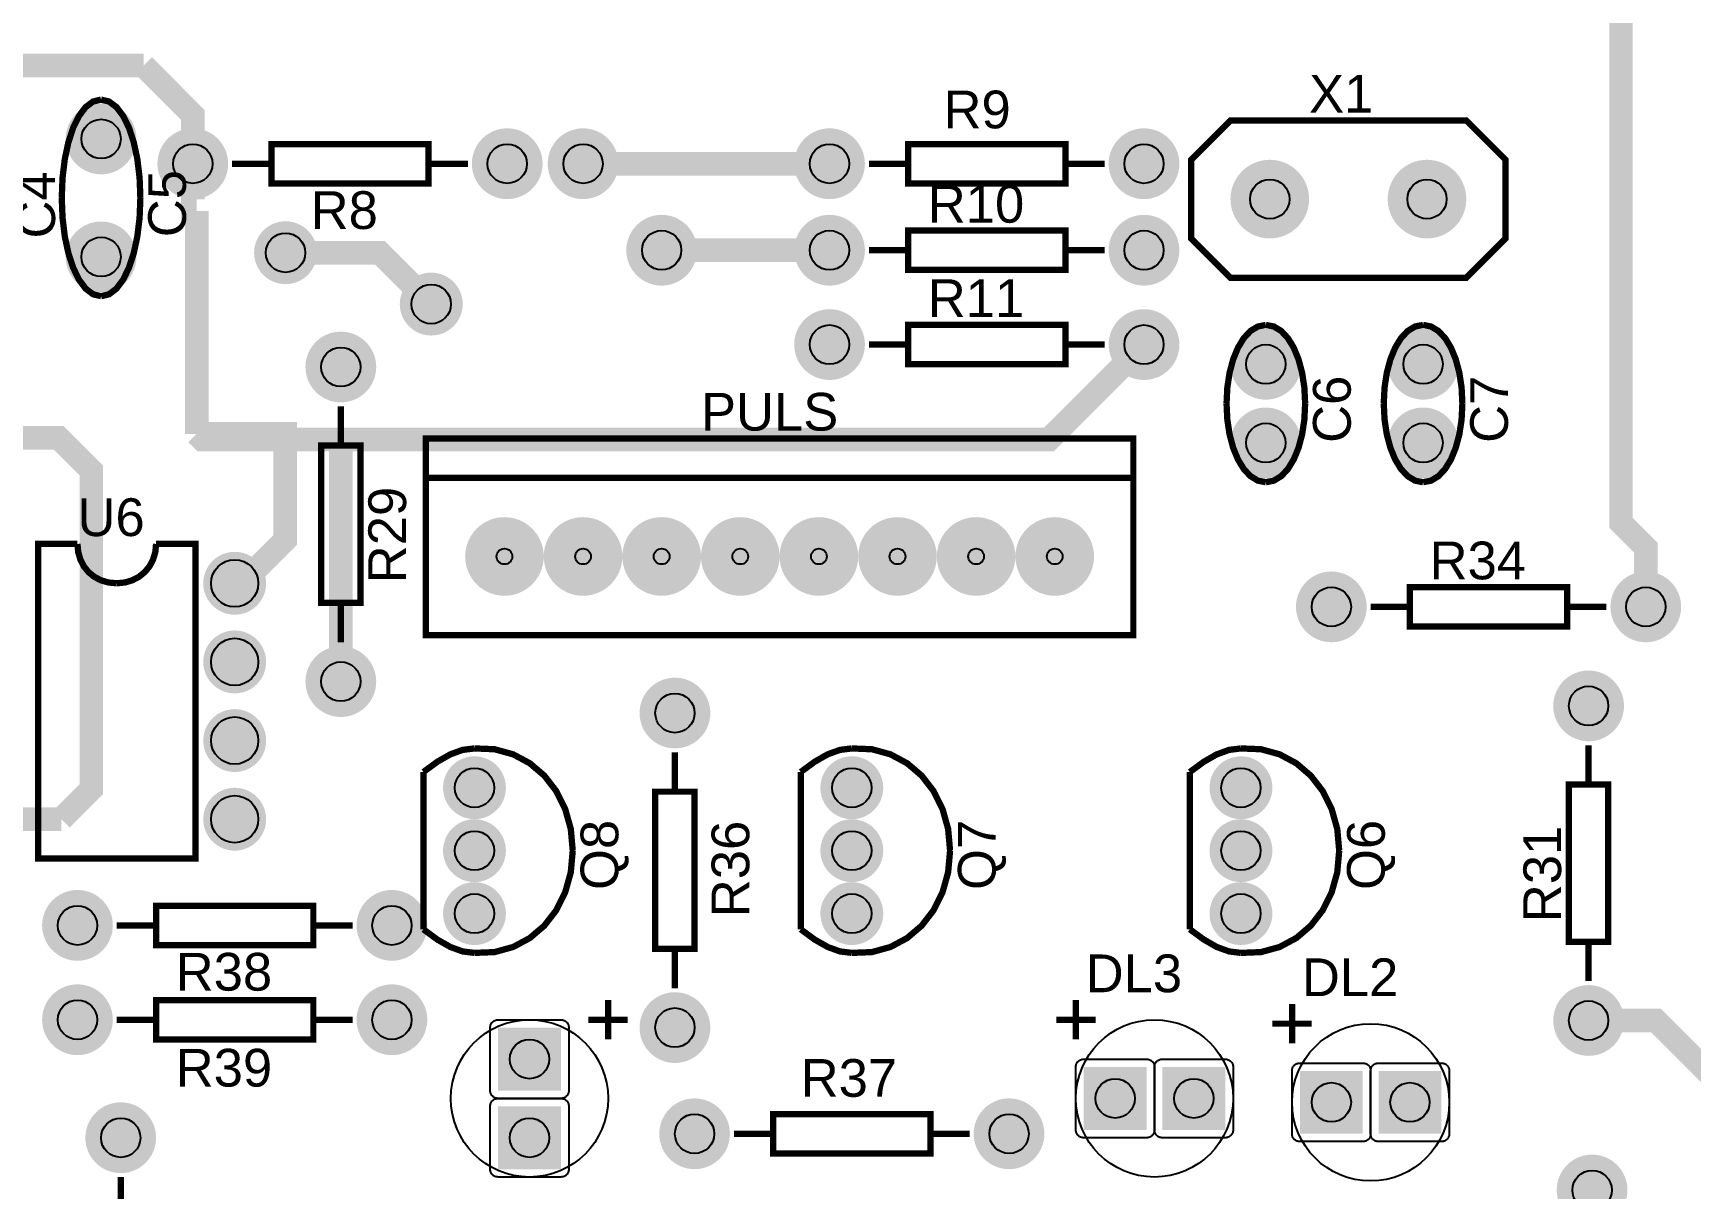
# Model space of a CAD drawing. Header units: inches. Extents: x -3.11 to 3.11, y -1.99 to 1.99.
# Drawn here: x -1.483 to 0.626, y -0.881 to 0.588 of the extents above; entities that cross this region are included whole.
import ezdxf

# ---------------------------------------------------------------- set-up
doc = ezdxf.new("R2010")
doc.units = ezdxf.units.IN
doc.layers.get('0').update_dxf_attribs({"linetype": 'CONTINUOUS'})

# ---------------------------------------------------------------- blocks, each defined once
blk = doc.blocks.new('EPAD')
at = {"const_width": 0.5}
blk.add_lwpolyline([(-0.25, 0, 1), (0.25, 0, 1)], format="xyb", close=True, dxfattribs=at)
blk = doc.blocks.new('RPAD')
blk.add_trace([(-0.5, -0.5), (-0.5, 0.5), (0.5, -0.5), (0.5, 0.5)])

msp = doc.modelspace()

# ---------------------------------------------------------------- linework, layer by layer
for points, const_width in [([(-0.916956, 0.936293), (0.434785, 0.936293), (0.536791, 0.834288), (0.536791, -0.034214), (0.568329, -0.065752), (0.568329, -0.140983)], 0.03), ([(-1.342597, 0.547288), (-1.938956, 0.547288)], 0.03), ([(-1.342597, 0.547288), (-1.28, 0.484691), (-1.28, 0.4225)], 0.03), ([(-1.396671, 0.504017), (-1.406859, 0.501557), (-1.416296, 0.49447), (-1.424796, 0.483187), (-1.432171, 0.468142), (-1.438234, 0.449769), (-1.442796, 0.428501), (-1.445671, 0.404772), (-1.446671, 0.379017)], 0.008), ([(-1.396671, 0.504017), (-1.406859, 0.501557), (-1.416296, 0.49447), (-1.424796, 0.483187), (-1.432171, 0.468142), (-1.438234, 0.449769), (-1.442796, 0.428501), (-1.445671, 0.404772), (-1.446671, 0.379017)], 0.008), ([(-1.396671, 0.504017), (-1.386484, 0.501557), (-1.377046, 0.49447), (-1.368546, 0.483187), (-1.361171, 0.468142), (-1.355109, 0.449769), (-1.350546, 0.428501), (-1.347671, 0.404772), (-1.346671, 0.379017)], 0.008), ([(-1.396671, 0.504017), (-1.386484, 0.501557), (-1.377046, 0.49447), (-1.368546, 0.483187), (-1.361171, 0.468142), (-1.355109, 0.449769), (-1.350546, 0.428501), (-1.347671, 0.404772), (-1.346671, 0.379017)], 0.008), ([(0.04, 0.4775), (0.34, 0.4775), (0.39, 0.4275), (0.39, 0.3275), (0.34, 0.2775), (0.04, 0.2775), (-0.01, 0.3275), (-0.01, 0.4275), (0.04, 0.4775)], 0.008), ([(0.04, 0.4775), (0.34, 0.4775), (0.39, 0.4275), (0.39, 0.3275), (0.34, 0.2775), (0.04, 0.2775), (-0.01, 0.3275), (-0.01, 0.4275), (0.04, 0.4775)], 0.008), ([(-1.18, 0.3975), (-0.98, 0.3975), (-0.98, 0.4475), (-1.18, 0.4475), (-1.18, 0.3975)], 0.008), ([(-1.18, 0.3975), (-0.98, 0.3975), (-0.98, 0.4475), (-1.18, 0.4475), (-1.18, 0.3975)], 0.008), ([(-0.37, 0.3975), (-0.17, 0.3975), (-0.17, 0.4475), (-0.37, 0.4475), (-0.37, 0.3975)], 0.008), ([(-0.37, 0.3975), (-0.17, 0.3975), (-0.17, 0.4475), (-0.37, 0.4475), (-0.37, 0.3975)], 0.008), ([(-1.28, 0.4225), (-1.28, 0.404017)], 0.03), ([(-1.18, 0.4225), (-1.23, 0.4225)], 0.008), ([(-1.18, 0.4225), (-1.23, 0.4225)], 0.008), ([(-0.93, 0.4225), (-0.98, 0.4225)], 0.008), ([(-0.93, 0.4225), (-0.98, 0.4225)], 0.008), ([(-0.47, 0.4225), (-0.783551, 0.4225)], 0.03), ([(-0.42, 0.4225), (-0.37, 0.4225)], 0.008), ([(-0.42, 0.4225), (-0.37, 0.4225)], 0.008), ([(-0.17, 0.4225), (-0.12, 0.4225)], 0.008), ([(-0.17, 0.4225), (-0.12, 0.4225)], 0.008), ([(-1.28, 0.404017), (-1.28, 0.362345), (-1.275, 0.362345)], 0.03), ([(-1.396671, 0.254017), (-1.406859, 0.256517), (-1.416296, 0.263704), (-1.424796, 0.27511), (-1.432171, 0.290267), (-1.438234, 0.308704), (-1.442796, 0.329954), (-1.445671, 0.353548), (-1.446671, 0.379017)], 0.008), ([(-1.396671, 0.254017), (-1.406859, 0.256517), (-1.416296, 0.263704), (-1.424796, 0.27511), (-1.432171, 0.290267), (-1.438234, 0.308704), (-1.442796, 0.329954), (-1.445671, 0.353548), (-1.446671, 0.379017)], 0.008), ([(-1.396671, 0.254017), (-1.386484, 0.256517), (-1.377046, 0.263704), (-1.368546, 0.27511), (-1.361171, 0.290267), (-1.355109, 0.308704), (-1.350546, 0.329954), (-1.347671, 0.353548), (-1.346671, 0.379017)], 0.008), ([(-1.396671, 0.254017), (-1.386484, 0.256517), (-1.377046, 0.263704), (-1.368546, 0.27511), (-1.361171, 0.290267), (-1.355109, 0.308704), (-1.350546, 0.329954), (-1.347671, 0.353548), (-1.346671, 0.379017)], 0.008), ([(-1.275, 0.362345), (-1.275, 0.079017)], 0.03), ([(-0.37, 0.2875), (-0.17, 0.2875), (-0.17, 0.3375), (-0.37, 0.3375), (-0.37, 0.2875)], 0.008), ([(-0.37, 0.2875), (-0.17, 0.2875), (-0.17, 0.3375), (-0.37, 0.3375), (-0.37, 0.2875)], 0.008), ([(-1.16198, 0.309325), (-1.04198, 0.309325), (-1.036671, 0.304017), (-0.976671, 0.244017)], 0.03), ([(-0.47, 0.3125), (-0.683551, 0.3125)], 0.03), ([(-0.42, 0.3125), (-0.37, 0.3125)], 0.008), ([(-0.42, 0.3125), (-0.37, 0.3125)], 0.008), ([(-0.17, 0.3125), (-0.12, 0.3125)], 0.008), ([(-0.17, 0.3125), (-0.12, 0.3125)], 0.008), ([(-0.37, 0.1675), (-0.17, 0.1675), (-0.17, 0.2175), (-0.37, 0.2175), (-0.37, 0.1675)], 0.008), ([(-0.37, 0.1675), (-0.17, 0.1675), (-0.17, 0.2175), (-0.37, 0.2175), (-0.37, 0.1675)], 0.008), ([(0.085, 0.2175), (0.074813, 0.2155), (0.065375, 0.20975), (0.056875, 0.200625), (0.0495, 0.1885), (0.043437, 0.17375), (0.038875, 0.15675), (0.036, 0.137875), (0.035, 0.1175)], 0.008), ([(0.085, 0.2175), (0.074813, 0.2155), (0.065375, 0.20975), (0.056875, 0.200625), (0.0495, 0.1885), (0.043437, 0.17375), (0.038875, 0.15675), (0.036, 0.137875), (0.035, 0.1175)], 0.008), ([(0.085, 0.2175), (0.095187, 0.2155), (0.104625, 0.20975), (0.113125, 0.200625), (0.1205, 0.1885), (0.126563, 0.17375), (0.131125, 0.15675), (0.134, 0.137875), (0.135, 0.1175)], 0.008), ([(0.085, 0.2175), (0.095187, 0.2155), (0.104625, 0.20975), (0.113125, 0.200625), (0.1205, 0.1885), (0.126563, 0.17375), (0.131125, 0.15675), (0.134, 0.137875), (0.135, 0.1175)], 0.008), ([(0.285, 0.2175), (0.274813, 0.2155), (0.265375, 0.20975), (0.256875, 0.200625), (0.2495, 0.1885), (0.243437, 0.17375), (0.238875, 0.15675), (0.236, 0.137875), (0.235, 0.1175)], 0.008), ([(0.285, 0.2175), (0.274813, 0.2155), (0.265375, 0.20975), (0.256875, 0.200625), (0.2495, 0.1885), (0.243437, 0.17375), (0.238875, 0.15675), (0.236, 0.137875), (0.235, 0.1175)], 0.008), ([(0.285, 0.2175), (0.295187, 0.2155), (0.304625, 0.20975), (0.313125, 0.200625), (0.3205, 0.1885), (0.326563, 0.17375), (0.331125, 0.15675), (0.334, 0.137875), (0.335, 0.1175)], 0.008), ([(0.285, 0.2175), (0.295187, 0.2155), (0.304625, 0.20975), (0.313125, 0.200625), (0.3205, 0.1885), (0.326563, 0.17375), (0.331125, 0.15675), (0.334, 0.137875), (0.335, 0.1175)], 0.008), ([(-0.07, 0.1925), (-0.190521, 0.071979), (-0.226486, 0.071979), (-1.084202, 0.071979)], 0.03), ([(-0.42, 0.1925), (-0.37, 0.1925)], 0.008), ([(-0.42, 0.1925), (-0.37, 0.1925)], 0.008), ([(-0.17, 0.1925), (-0.12, 0.1925)], 0.008), ([(-0.17, 0.1925), (-0.12, 0.1925)], 0.008), ([(-1.091671, 0.114017), (-1.091671, 0.064017)], 0.008), ([(-1.091671, 0.114017), (-1.091671, 0.064017)], 0.008), ([(0.085, 0.0175), (0.074813, 0.0195), (0.065375, 0.02525), (0.056875, 0.034375), (0.0495, 0.0465), (0.043437, 0.06125), (0.038875, 0.07825), (0.036, 0.097125), (0.035, 0.1175)], 0.008), ([(0.085, 0.0175), (0.074813, 0.0195), (0.065375, 0.02525), (0.056875, 0.034375), (0.0495, 0.0465), (0.043437, 0.06125), (0.038875, 0.07825), (0.036, 0.097125), (0.035, 0.1175)], 0.008), ([(0.085, 0.0175), (0.095187, 0.0195), (0.104625, 0.02525), (0.113125, 0.034375), (0.1205, 0.0465), (0.126563, 0.06125), (0.131125, 0.07825), (0.134, 0.097125), (0.135, 0.1175)], 0.008), ([(0.085, 0.0175), (0.095187, 0.0195), (0.104625, 0.02525), (0.113125, 0.034375), (0.1205, 0.0465), (0.126563, 0.06125), (0.131125, 0.07825), (0.134, 0.097125), (0.135, 0.1175)], 0.008), ([(0.285, 0.0175), (0.274813, 0.0195), (0.265375, 0.02525), (0.256875, 0.034375), (0.2495, 0.0465), (0.243437, 0.06125), (0.238875, 0.07825), (0.236, 0.097125), (0.235, 0.1175)], 0.008), ([(0.285, 0.0175), (0.274813, 0.0195), (0.265375, 0.02525), (0.256875, 0.034375), (0.2495, 0.0465), (0.243437, 0.06125), (0.238875, 0.07825), (0.236, 0.097125), (0.235, 0.1175)], 0.008), ([(0.285, 0.0175), (0.295187, 0.0195), (0.304625, 0.02525), (0.313125, 0.034375), (0.3205, 0.0465), (0.326563, 0.06125), (0.331125, 0.07825), (0.334, 0.097125), (0.335, 0.1175)], 0.008), ([(0.285, 0.0175), (0.295187, 0.0195), (0.304625, 0.02525), (0.313125, 0.034375), (0.3205, 0.0465), (0.326563, 0.06125), (0.331125, 0.07825), (0.334, 0.097125), (0.335, 0.1175)], 0.008), ([(-1.563188, 0.074017), (-1.450526, 0.074017), (-1.409009, 0.0325), (-1.409009, -0.372835), (-1.447157, -0.410983)], 0.03), ([(-1.275, 0.079017), (-1.162338, 0.079017), (-1.162338, 0.071979), (-1.162338, -0.055851), (-1.172466, -0.065979), (-1.21747, -0.110983), (-1.226671, -0.110983)], 0.03), ([(-1.084202, 0.071979), (-1.162338, 0.071979), (-1.267963, 0.071979), (-1.275, 0.079017)], 0.03), ([(-1.091671, -0.235983), (-1.091671, 0.06451), (-1.084202, 0.071979)], 0.03), ([(-1.116671, -0.135983), (-1.066671, -0.135983), (-1.066671, 0.064017), (-1.116671, 0.064017), (-1.116671, -0.135983)], 0.008), ([(-1.116671, -0.135983), (-1.066671, -0.135983), (-1.066671, 0.064017), (-1.116671, 0.064017), (-1.116671, -0.135983)], 0.008), ([(-0.983551, -0.176896), (-0.083551, -0.176896), (-0.083551, 0.073104), (-0.983551, 0.073104), (-0.983551, -0.176896)], 0.008), ([(-0.983551, -0.176896), (-0.083551, -0.176896), (-0.083551, 0.073104), (-0.983551, 0.073104), (-0.983551, -0.176896)], 0.008), ([(-0.983551, 0.023104), (-0.083551, 0.023104)], 0.008), ([(-0.983551, 0.023104), (-0.083551, 0.023104)], 0.008), ([(-1.326671, -0.060983), (-1.276671, -0.060983), (-1.276671, -0.460983), (-1.476671, -0.460983), (-1.476671, -0.060983), (-1.426671, -0.060983)], 0.008), ([(-1.326671, -0.060983), (-1.276671, -0.060983), (-1.276671, -0.460983), (-1.476671, -0.460983), (-1.476671, -0.060983), (-1.426671, -0.060983)], 0.008), ([(-1.376671, -0.110983), (-1.387146, -0.110024), (-1.396718, -0.107249), (-1.405236, -0.102809), (-1.412546, -0.096858), (-1.418498, -0.089548), (-1.422937, -0.08103), (-1.425712, -0.071458), (-1.426671, -0.060983)], 0.008), ([(-1.376671, -0.110983), (-1.387146, -0.110024), (-1.396718, -0.107249), (-1.405236, -0.102809), (-1.412546, -0.096858), (-1.418498, -0.089548), (-1.422937, -0.08103), (-1.425712, -0.071458), (-1.426671, -0.060983)], 0.008), ([(-1.376671, -0.110983), (-1.366484, -0.110024), (-1.357046, -0.107249), (-1.348546, -0.102809), (-1.341171, -0.096858), (-1.335109, -0.089548), (-1.330546, -0.08103), (-1.327671, -0.071458), (-1.326671, -0.060983)], 0.008), ([(-1.376671, -0.110983), (-1.366484, -0.110024), (-1.357046, -0.107249), (-1.348546, -0.102809), (-1.341171, -0.096858), (-1.335109, -0.089548), (-1.330546, -0.08103), (-1.327671, -0.071458), (-1.326671, -0.060983)], 0.008), ([(0.268329, -0.165983), (0.468329, -0.165983), (0.468329, -0.115983), (0.268329, -0.115983), (0.268329, -0.165983)], 0.008), ([(0.268329, -0.165983), (0.468329, -0.165983), (0.468329, -0.115983), (0.268329, -0.115983), (0.268329, -0.165983)], 0.008), ([(-1.091671, -0.135983), (-1.091671, -0.185983)], 0.008), ([(-1.091671, -0.135983), (-1.091671, -0.185983)], 0.008), ([(0.218329, -0.140983), (0.268329, -0.140983)], 0.008), ([(0.218329, -0.140983), (0.268329, -0.140983)], 0.008), ([(0.468329, -0.140983), (0.518329, -0.140983)], 0.008), ([(0.468329, -0.140983), (0.518329, -0.140983)], 0.008), ([(0.495594, -0.366906), (0.495594, -0.316906)], 0.008), ([(0.495594, -0.366906), (0.495594, -0.316906)], 0.008), ([(-0.921671, -0.320983), (-0.936749, -0.322858), (-0.952296, -0.328483), (-0.968781, -0.337858), (-0.986671, -0.350983)], 0.008), ([(-0.921671, -0.320983), (-0.936749, -0.322858), (-0.952296, -0.328483), (-0.968781, -0.337858), (-0.986671, -0.350983)], 0.008), ([(-0.921671, -0.320983), (-0.896113, -0.322019), (-0.872477, -0.328508), (-0.851222, -0.339896), (-0.832804, -0.355632), (-0.817683, -0.375161), (-0.806315, -0.397932), (-0.799159, -0.42339), (-0.796671, -0.450983)], 0.008), ([(-0.921671, -0.320983), (-0.896113, -0.322019), (-0.872477, -0.328508), (-0.851222, -0.339896), (-0.832804, -0.355632), (-0.817683, -0.375161), (-0.806315, -0.397932), (-0.799159, -0.42339), (-0.796671, -0.450983)], 0.008), ([(-0.666671, -0.375983), (-0.666671, -0.325983)], 0.008), ([(-0.666671, -0.375983), (-0.666671, -0.325983)], 0.008), ([(-0.441671, -0.320983), (-0.456749, -0.322858), (-0.472296, -0.328483), (-0.488781, -0.337858), (-0.506671, -0.350983)], 0.008), ([(-0.441671, -0.320983), (-0.456749, -0.322858), (-0.472296, -0.328483), (-0.488781, -0.337858), (-0.506671, -0.350983)], 0.008), ([(-0.441671, -0.320983), (-0.416113, -0.322019), (-0.392477, -0.328508), (-0.371222, -0.339896), (-0.352804, -0.355632), (-0.337683, -0.375161), (-0.326315, -0.397932), (-0.319159, -0.42339), (-0.316671, -0.450983)], 0.008), ([(-0.441671, -0.320983), (-0.416113, -0.322019), (-0.392477, -0.328508), (-0.371222, -0.339896), (-0.352804, -0.355632), (-0.337683, -0.375161), (-0.326315, -0.397932), (-0.319159, -0.42339), (-0.316671, -0.450983)], 0.008), ([(0.053329, -0.320983), (0.038251, -0.322858), (0.022704, -0.328483), (0.006219, -0.337858), (-0.011671, -0.350983)], 0.008), ([(0.053329, -0.320983), (0.038251, -0.322858), (0.022704, -0.328483), (0.006219, -0.337858), (-0.011671, -0.350983)], 0.008), ([(0.053329, -0.320983), (0.078887, -0.322019), (0.102523, -0.328508), (0.123778, -0.339896), (0.142196, -0.355632), (0.157317, -0.375161), (0.168685, -0.397932), (0.175841, -0.42339), (0.178329, -0.450983)], 0.008), ([(0.053329, -0.320983), (0.078887, -0.322019), (0.102523, -0.328508), (0.123778, -0.339896), (0.142196, -0.355632), (0.157317, -0.375161), (0.168685, -0.397932), (0.175841, -0.42339), (0.178329, -0.450983)], 0.008), ([(-0.986671, -0.350983), (-0.986671, -0.550983)], 0.008), ([(-0.986671, -0.350983), (-0.986671, -0.550983)], 0.008), ([(-0.506671, -0.350983), (-0.506671, -0.550983)], 0.008), ([(-0.506671, -0.350983), (-0.506671, -0.550983)], 0.008), ([(-0.011671, -0.350983), (-0.011671, -0.550983)], 0.008), ([(-0.011671, -0.350983), (-0.011671, -0.550983)], 0.008), ([(-0.691671, -0.575983), (-0.641671, -0.575983), (-0.641671, -0.375983), (-0.691671, -0.375983), (-0.691671, -0.575983)], 0.008), ([(-0.691671, -0.575983), (-0.641671, -0.575983), (-0.641671, -0.375983), (-0.691671, -0.375983), (-0.691671, -0.575983)], 0.008), ([(0.470594, -0.566906), (0.520594, -0.566906), (0.520594, -0.366906), (0.470594, -0.366906), (0.470594, -0.566906)], 0.008), ([(0.470594, -0.566906), (0.520594, -0.566906), (0.520594, -0.366906), (0.470594, -0.366906), (0.470594, -0.566906)], 0.008), ([(-1.526671, -0.410983), (-1.447157, -0.410983)], 0.03), ([(-0.921671, -0.580983), (-0.896113, -0.579948), (-0.872477, -0.573459), (-0.851222, -0.56207), (-0.832804, -0.546335), (-0.817683, -0.526806), (-0.806315, -0.504035), (-0.799159, -0.478577), (-0.796671, -0.450983)], 0.008), ([(-0.921671, -0.580983), (-0.896113, -0.579948), (-0.872477, -0.573459), (-0.851222, -0.56207), (-0.832804, -0.546335), (-0.817683, -0.526806), (-0.806315, -0.504035), (-0.799159, -0.478577), (-0.796671, -0.450983)], 0.008), ([(-0.441671, -0.580983), (-0.416113, -0.579948), (-0.392477, -0.573459), (-0.371222, -0.56207), (-0.352804, -0.546335), (-0.337683, -0.526806), (-0.326315, -0.504035), (-0.319159, -0.478577), (-0.316671, -0.450983)], 0.008), ([(-0.441671, -0.580983), (-0.416113, -0.579948), (-0.392477, -0.573459), (-0.371222, -0.56207), (-0.352804, -0.546335), (-0.337683, -0.526806), (-0.326315, -0.504035), (-0.319159, -0.478577), (-0.316671, -0.450983)], 0.008), ([(0.053329, -0.580983), (0.078887, -0.579948), (0.102523, -0.573459), (0.123778, -0.56207), (0.142196, -0.546335), (0.157317, -0.526806), (0.168685, -0.504035), (0.175841, -0.478577), (0.178329, -0.450983)], 0.008), ([(0.053329, -0.580983), (0.078887, -0.579948), (0.102523, -0.573459), (0.123778, -0.56207), (0.142196, -0.546335), (0.157317, -0.526806), (0.168685, -0.504035), (0.175841, -0.478577), (0.178329, -0.450983)], 0.008), ([(-1.326671, -0.570983), (-1.126671, -0.570983), (-1.126671, -0.520983), (-1.326671, -0.520983), (-1.326671, -0.570983)], 0.008), ([(-1.326671, -0.570983), (-1.126671, -0.570983), (-1.126671, -0.520983), (-1.326671, -0.520983), (-1.326671, -0.570983)], 0.008), ([(-1.326671, -0.545983), (-1.376671, -0.545983)], 0.008), ([(-1.326671, -0.545983), (-1.376671, -0.545983)], 0.008), ([(-1.076671, -0.545983), (-1.126671, -0.545983)], 0.008), ([(-1.076671, -0.545983), (-1.126671, -0.545983)], 0.008), ([(-0.921671, -0.580983), (-0.936749, -0.579109), (-0.952296, -0.573483), (-0.968781, -0.564109), (-0.986671, -0.550983)], 0.008), ([(-0.921671, -0.580983), (-0.936749, -0.579109), (-0.952296, -0.573483), (-0.968781, -0.564109), (-0.986671, -0.550983)], 0.008), ([(-0.441671, -0.580983), (-0.456749, -0.579109), (-0.472296, -0.573483), (-0.488781, -0.564109), (-0.506671, -0.550983)], 0.008), ([(-0.441671, -0.580983), (-0.456749, -0.579109), (-0.472296, -0.573483), (-0.488781, -0.564109), (-0.506671, -0.550983)], 0.008), ([(0.053329, -0.580983), (0.038251, -0.579109), (0.022704, -0.573483), (0.006219, -0.564109), (-0.011671, -0.550983)], 0.008), ([(0.053329, -0.580983), (0.038251, -0.579109), (0.022704, -0.573483), (0.006219, -0.564109), (-0.011671, -0.550983)], 0.008), ([(0.495594, -0.616906), (0.495594, -0.566906)], 0.008), ([(0.495594, -0.616906), (0.495594, -0.566906)], 0.008), ([(-0.666671, -0.625983), (-0.666671, -0.575983)], 0.008), ([(-0.666671, -0.625983), (-0.666671, -0.575983)], 0.008), ([(-1.326671, -0.690983), (-1.126671, -0.690983), (-1.126671, -0.640983), (-1.326671, -0.640983), (-1.326671, -0.690983)], 0.008), ([(-1.326671, -0.690983), (-1.126671, -0.690983), (-1.126671, -0.640983), (-1.326671, -0.640983), (-1.326671, -0.690983)], 0.008), ([(-0.751671, -0.640983), (-0.751671, -0.690983)], 0.008), ([(-0.751671, -0.640983), (-0.751671, -0.690983)], 0.008), ([(0.495594, -0.666906), (0.581123, -0.666906), (0.661107, -0.746889), (0.661107, -1.287012), (0.546909, -1.40121), (-0.46235, -1.40121), (-0.50556, -1.358), (-0.50556, -1.300983), (-0.511671, -1.275983)], 0.03), ([(-0.156671, -0.640983), (-0.156671, -0.690983)], 0.008), ([(-0.156671, -0.640983), (-0.156671, -0.690983)], 0.008), ([(0.118329, -0.645983), (0.118329, -0.695983)], 0.008), ([(0.118329, -0.645983), (0.118329, -0.695983)], 0.008), ([(-1.376671, -0.665983), (-1.326671, -0.665983)], 0.008), ([(-1.376671, -0.665983), (-1.326671, -0.665983)], 0.008), ([(-1.126671, -0.665983), (-1.076671, -0.665983)], 0.008), ([(-1.126671, -0.665983), (-1.076671, -0.665983)], 0.008), ([(-0.726671, -0.665983), (-0.776671, -0.665983)], 0.008), ([(-0.726671, -0.665983), (-0.776671, -0.665983)], 0.008), ([(-0.181671, -0.665983), (-0.131671, -0.665983)], 0.008), ([(-0.181671, -0.665983), (-0.131671, -0.665983)], 0.008), ([(0.093329, -0.670983), (0.143329, -0.670983)], 0.008), ([(0.093329, -0.670983), (0.143329, -0.670983)], 0.008), ([(-0.541671, -0.835983), (-0.341671, -0.835983), (-0.341671, -0.785983), (-0.541671, -0.785983), (-0.541671, -0.835983)], 0.008), ([(-0.541671, -0.835983), (-0.341671, -0.835983), (-0.341671, -0.785983), (-0.541671, -0.785983), (-0.541671, -0.835983)], 0.008), ([(-0.541671, -0.810983), (-0.591671, -0.810983)], 0.008), ([(-0.541671, -0.810983), (-0.591671, -0.810983)], 0.008), ([(-0.291671, -0.810983), (-0.341671, -0.810983)], 0.008), ([(-0.291671, -0.810983), (-0.341671, -0.810983)], 0.008), ([(-1.371671, -0.865983), (-1.371671, -0.915983)], 0.008), ([(-1.371671, -0.865983), (-1.371671, -0.915983)], 0.008)]:
    msp.add_lwpolyline(points, dxfattribs=dict(const_width=const_width))
for points in [[(-0.801671, -0.675983), (-0.801671, -0.755983), (-0.801722, -0.757023), (-0.80187, -0.758028), (-0.802112, -0.758995), (-0.802443, -0.759919), (-0.802857, -0.760795), (-0.803352, -0.761619), (-0.803922, -0.762387), (-0.804562, -0.763093), (-0.805268, -0.763733), (-0.806035, -0.764302), (-0.806859, -0.764797), (-0.807736, -0.765212), (-0.80866, -0.765543), (-0.809627, -0.765785), (-0.810632, -0.765933), (-0.811671, -0.765983), (-0.891671, -0.765983), (-0.892711, -0.765933), (-0.893716, -0.765785), (-0.894683, -0.765543), (-0.895607, -0.765212), (-0.896483, -0.764797), (-0.897307, -0.764302), (-0.898074, -0.763733), (-0.898781, -0.763093), (-0.899421, -0.762387), (-0.89999, -0.761619), (-0.900485, -0.760795), (-0.9009, -0.759919), (-0.90123, -0.758995), (-0.901472, -0.758028), (-0.901621, -0.757023), (-0.901671, -0.755983), (-0.901671, -0.675983), (-0.901621, -0.674944), (-0.901472, -0.673939), (-0.90123, -0.672972), (-0.9009, -0.672048), (-0.900485, -0.671172), (-0.89999, -0.670348), (-0.899421, -0.66958), (-0.898781, -0.668874), (-0.898074, -0.668234), (-0.897307, -0.667665), (-0.896483, -0.66717), (-0.895607, -0.666755), (-0.894683, -0.666424), (-0.893716, -0.666182), (-0.892711, -0.666034), (-0.891671, -0.665983), (-0.811671, -0.665983), (-0.810632, -0.666034), (-0.809627, -0.666182), (-0.80866, -0.666424), (-0.807736, -0.666755), (-0.806859, -0.66717), (-0.806035, -0.667665), (-0.805268, -0.668234), (-0.804562, -0.668874), (-0.803922, -0.66958), (-0.803352, -0.670348), (-0.802857, -0.671172), (-0.802443, -0.672048), (-0.802112, -0.672972), (-0.80187, -0.673939), (-0.801722, -0.674944), (-0.801671, -0.675983)], [(-0.146671, -0.715983), (-0.066671, -0.715983), (-0.065632, -0.716034), (-0.064627, -0.716182), (-0.06366, -0.716424), (-0.062736, -0.716755), (-0.061859, -0.71717), (-0.061035, -0.717665), (-0.060268, -0.718234), (-0.059562, -0.718874), (-0.058922, -0.71958), (-0.058352, -0.720348), (-0.057858, -0.721172), (-0.057443, -0.722048), (-0.057112, -0.722972), (-0.05687, -0.723939), (-0.056722, -0.724944), (-0.056671, -0.725983), (-0.056671, -0.805983), (-0.056722, -0.807023), (-0.05687, -0.808028), (-0.057112, -0.808995), (-0.057443, -0.809919), (-0.057858, -0.810795), (-0.058352, -0.811619), (-0.058922, -0.812387), (-0.059562, -0.813093), (-0.060268, -0.813733), (-0.061035, -0.814302), (-0.061859, -0.814797), (-0.062736, -0.815212), (-0.06366, -0.815543), (-0.064627, -0.815785), (-0.065632, -0.815933), (-0.066671, -0.815983), (-0.146671, -0.815983), (-0.147711, -0.815933), (-0.148716, -0.815785), (-0.149683, -0.815543), (-0.150607, -0.815212), (-0.151483, -0.814797), (-0.152307, -0.814302), (-0.153075, -0.813733), (-0.153781, -0.813093), (-0.154421, -0.812387), (-0.15499, -0.811619), (-0.155485, -0.810795), (-0.1559, -0.809919), (-0.15623, -0.808995), (-0.156472, -0.808028), (-0.156621, -0.807023), (-0.156671, -0.805983), (-0.156671, -0.725983), (-0.156621, -0.724944), (-0.156472, -0.723939), (-0.15623, -0.722972), (-0.1559, -0.722048), (-0.155485, -0.721172), (-0.15499, -0.720348), (-0.154421, -0.71958), (-0.153781, -0.718874), (-0.153075, -0.718234), (-0.152307, -0.717665), (-0.151483, -0.71717), (-0.150607, -0.716755), (-0.149683, -0.716424), (-0.148716, -0.716182), (-0.147711, -0.716034), (-0.146671, -0.715983)], [(-0.046671, -0.715983), (0.033329, -0.715983), (0.034368, -0.716034), (0.035373, -0.716182), (0.03634, -0.716424), (0.037264, -0.716755), (0.038141, -0.71717), (0.038965, -0.717665), (0.039732, -0.718234), (0.040438, -0.718874), (0.041078, -0.71958), (0.041648, -0.720348), (0.042142, -0.721172), (0.042557, -0.722048), (0.042888, -0.722972), (0.04313, -0.723939), (0.043278, -0.724944), (0.043329, -0.725983), (0.043329, -0.805983), (0.043278, -0.807023), (0.04313, -0.808028), (0.042888, -0.808995), (0.042557, -0.809919), (0.042142, -0.810795), (0.041648, -0.811619), (0.041078, -0.812387), (0.040438, -0.813093), (0.039732, -0.813733), (0.038965, -0.814302), (0.038141, -0.814797), (0.037264, -0.815212), (0.03634, -0.815543), (0.035373, -0.815785), (0.034368, -0.815933), (0.033329, -0.815983), (-0.046671, -0.815983), (-0.047711, -0.815933), (-0.048716, -0.815785), (-0.049683, -0.815543), (-0.050607, -0.815212), (-0.051483, -0.814797), (-0.052307, -0.814302), (-0.053075, -0.813733), (-0.053781, -0.813093), (-0.054421, -0.812387), (-0.05499, -0.811619), (-0.055485, -0.810795), (-0.0559, -0.809919), (-0.05623, -0.808995), (-0.056472, -0.808028), (-0.056621, -0.807023), (-0.056671, -0.805983), (-0.056671, -0.725983), (-0.056621, -0.724944), (-0.056472, -0.723939), (-0.05623, -0.722972), (-0.0559, -0.722048), (-0.055485, -0.721172), (-0.05499, -0.720348), (-0.054421, -0.71958), (-0.053781, -0.718874), (-0.053075, -0.718234), (-0.052307, -0.717665), (-0.051483, -0.71717), (-0.050607, -0.716755), (-0.049683, -0.716424), (-0.048716, -0.716182), (-0.047711, -0.716034), (-0.046671, -0.715983)], [(0.128329, -0.720983), (0.208329, -0.720983), (0.209368, -0.721034), (0.210373, -0.721182), (0.21134, -0.721424), (0.212264, -0.721755), (0.213141, -0.72217), (0.213965, -0.722665), (0.214732, -0.723234), (0.215438, -0.723874), (0.216078, -0.72458), (0.216648, -0.725348), (0.217142, -0.726172), (0.217557, -0.727048), (0.217888, -0.727972), (0.21813, -0.728939), (0.218278, -0.729944), (0.218329, -0.730983), (0.218329, -0.810983), (0.218278, -0.812023), (0.21813, -0.813028), (0.217888, -0.813995), (0.217557, -0.814919), (0.217142, -0.815795), (0.216648, -0.816619), (0.216078, -0.817387), (0.215438, -0.818093), (0.214732, -0.818733), (0.213965, -0.819302), (0.213141, -0.819797), (0.212264, -0.820212), (0.21134, -0.820543), (0.210373, -0.820785), (0.209368, -0.820933), (0.208329, -0.820983), (0.128329, -0.820983), (0.127289, -0.820933), (0.126284, -0.820785), (0.125317, -0.820543), (0.124393, -0.820212), (0.123517, -0.819797), (0.122693, -0.819302), (0.121925, -0.818733), (0.121219, -0.818093), (0.120579, -0.817387), (0.12001, -0.816619), (0.119515, -0.815795), (0.1191, -0.814919), (0.11877, -0.813995), (0.118528, -0.813028), (0.118379, -0.812023), (0.118329, -0.810983), (0.118329, -0.730983), (0.118379, -0.729944), (0.118528, -0.728939), (0.11877, -0.727972), (0.1191, -0.727048), (0.119515, -0.726172), (0.12001, -0.725348), (0.120579, -0.72458), (0.121219, -0.723874), (0.121925, -0.723234), (0.122693, -0.722665), (0.123517, -0.72217), (0.124393, -0.721755), (0.125317, -0.721424), (0.126284, -0.721182), (0.127289, -0.721034), (0.128329, -0.720983)], [(0.228329, -0.720983), (0.308329, -0.720983), (0.309368, -0.721034), (0.310373, -0.721182), (0.31134, -0.721424), (0.312264, -0.721755), (0.313141, -0.72217), (0.313965, -0.722665), (0.314732, -0.723234), (0.315438, -0.723874), (0.316078, -0.72458), (0.316648, -0.725348), (0.317142, -0.726172), (0.317557, -0.727048), (0.317888, -0.727972), (0.31813, -0.728939), (0.318278, -0.729944), (0.318329, -0.730983), (0.318329, -0.810983), (0.318278, -0.812023), (0.31813, -0.813028), (0.317888, -0.813995), (0.317557, -0.814919), (0.317142, -0.815795), (0.316648, -0.816619), (0.316078, -0.817387), (0.315438, -0.818093), (0.314732, -0.818733), (0.313965, -0.819302), (0.313141, -0.819797), (0.312264, -0.820212), (0.31134, -0.820543), (0.310373, -0.820785), (0.309368, -0.820933), (0.308329, -0.820983), (0.228329, -0.820983), (0.227289, -0.820933), (0.226284, -0.820785), (0.225317, -0.820543), (0.224393, -0.820212), (0.223517, -0.819797), (0.222693, -0.819302), (0.221925, -0.818733), (0.221219, -0.818093), (0.220579, -0.817387), (0.22001, -0.816619), (0.219515, -0.815795), (0.2191, -0.814919), (0.21877, -0.813995), (0.218528, -0.813028), (0.218379, -0.812023), (0.218329, -0.810983), (0.218329, -0.730983), (0.218379, -0.729944), (0.218528, -0.728939), (0.21877, -0.727972), (0.2191, -0.727048), (0.219515, -0.726172), (0.22001, -0.725348), (0.220579, -0.72458), (0.221219, -0.723874), (0.221925, -0.723234), (0.222693, -0.722665), (0.223517, -0.72217), (0.224393, -0.721755), (0.225317, -0.721424), (0.226284, -0.721182), (0.227289, -0.721034), (0.228329, -0.720983)], [(-0.801671, -0.775983), (-0.801671, -0.855983), (-0.801722, -0.857023), (-0.80187, -0.858028), (-0.802112, -0.858995), (-0.802443, -0.859919), (-0.802857, -0.860795), (-0.803352, -0.861619), (-0.803922, -0.862387), (-0.804562, -0.863093), (-0.805268, -0.863733), (-0.806035, -0.864302), (-0.806859, -0.864797), (-0.807736, -0.865212), (-0.80866, -0.865543), (-0.809627, -0.865785), (-0.810632, -0.865933), (-0.811671, -0.865983), (-0.891671, -0.865983), (-0.892711, -0.865933), (-0.893716, -0.865785), (-0.894683, -0.865543), (-0.895607, -0.865212), (-0.896483, -0.864797), (-0.897307, -0.864302), (-0.898074, -0.863733), (-0.898781, -0.863093), (-0.899421, -0.862387), (-0.89999, -0.861619), (-0.900485, -0.860795), (-0.9009, -0.859919), (-0.90123, -0.858995), (-0.901472, -0.858028), (-0.901621, -0.857023), (-0.901671, -0.855983), (-0.901671, -0.775983), (-0.901621, -0.774944), (-0.901472, -0.773939), (-0.90123, -0.772972), (-0.9009, -0.772048), (-0.900485, -0.771172), (-0.89999, -0.770348), (-0.899421, -0.76958), (-0.898781, -0.768874), (-0.898074, -0.768234), (-0.897307, -0.767665), (-0.896483, -0.76717), (-0.895607, -0.766755), (-0.894683, -0.766424), (-0.893716, -0.766182), (-0.892711, -0.766034), (-0.891671, -0.765983), (-0.811671, -0.765983), (-0.810632, -0.766034), (-0.809627, -0.766182), (-0.80866, -0.766424), (-0.807736, -0.766755), (-0.806859, -0.76717), (-0.806035, -0.767665), (-0.805268, -0.768234), (-0.804562, -0.768874), (-0.803922, -0.76958), (-0.803352, -0.770348), (-0.802857, -0.771172), (-0.802443, -0.772048), (-0.802112, -0.772972), (-0.80187, -0.773939), (-0.801722, -0.774944), (-0.801671, -0.775983)]]:
    msp.add_lwpolyline(points, close=True)
for centre, radius in [((-1.396671, 0.454017), 0.025), ((-1.28, 0.4225), 0.025), ((-0.88, 0.4225), 0.025), ((-0.783551, 0.4225), 0.025), ((-0.47, 0.4225), 0.025), ((-0.07, 0.4225), 0.025), ((0.09, 0.3775), 0.025), ((0.29, 0.3775), 0.025), ((-0.683551, 0.3125), 0.025), ((-0.47, 0.3125), 0.025), ((-0.07, 0.3125), 0.025), ((-1.396671, 0.304017), 0.025), ((-1.16198, 0.309325), 0.025), ((-0.976671, 0.244017), 0.025), ((-0.47, 0.1925), 0.025), ((-0.07, 0.1925), 0.025), ((0.085, 0.1675), 0.025), ((0.285, 0.1675), 0.025), ((-1.091671, 0.164017), 0.025), ((0.085, 0.0675), 0.025), ((0.285, 0.0675), 0.025), ((-1.226671, -0.110983), 0.03), ((-0.883551, -0.076896), 0.01), ((-0.783551, -0.076896), 0.01), ((-0.683551, -0.076896), 0.01), ((-0.583551, -0.076896), 0.01), ((-0.483551, -0.076896), 0.01), ((-0.383551, -0.076896), 0.01), ((-0.283551, -0.076896), 0.01), ((-0.183551, -0.076896), 0.01), ((0.168329, -0.140983), 0.025), ((0.568329, -0.140983), 0.025), ((-1.226671, -0.210983), 0.03), ((-1.091671, -0.235983), 0.025), ((-0.666671, -0.275983), 0.025), ((0.495595, -0.266906), 0.025), ((-1.226671, -0.310983), 0.03), ((-0.921671, -0.370983), 0.025), ((-0.441671, -0.370983), 0.025), ((0.053329, -0.370983), 0.025), ((-1.226671, -0.410983), 0.03), ((-0.921671, -0.450983), 0.025), ((-0.441671, -0.450983), 0.025), ((0.053329, -0.450983), 0.025), ((-0.921671, -0.530983), 0.025), ((-0.441671, -0.530983), 0.025), ((0.053329, -0.530983), 0.025), ((-1.426671, -0.545983), 0.025), ((-1.026671, -0.545983), 0.025), ((-1.426671, -0.665983), 0.025), ((-1.026671, -0.665983), 0.025), ((-0.666671, -0.675983), 0.025), ((0.495595, -0.666906), 0.025), ((-0.851671, -0.765983), 0.1), ((-0.851671, -0.765983), 0.1), ((-0.056671, -0.765983), 0.1), ((-0.056671, -0.765983), 0.1), ((0.218329, -0.770983), 0.1), ((0.218329, -0.770983), 0.1), ((-0.851671, -0.715983), 0.025), ((-0.106671, -0.765983), 0.025), ((-0.006671, -0.765983), 0.025), ((0.168329, -0.770983), 0.025), ((0.268329, -0.770983), 0.025), ((-0.851671, -0.765983), 0), ((-0.851671, -0.765983), 0), ((-0.056671, -0.765983), 0), ((-0.056671, -0.765983), 0), ((0.218329, -0.770983), 0), ((0.218329, -0.770983), 0), ((-1.371671, -0.815983), 0.025), ((-0.851671, -0.815983), 0.025), ((-0.641671, -0.810983), 0.025), ((-0.241671, -0.810983), 0.025), ((0.5, -0.8825), 0.025)]:
    msp.add_circle(centre, radius)

# ---------------------------------------------------------------- block references
for name, p, xscale, yscale in [('EPAD', (-1.396671, 0.454017), 0.09, 0.09), ('EPAD', (-1.396671, 0.454017), 0.07, 0.07), ('EPAD', (-1.28, 0.4225), 0.09, 0.09), ('EPAD', (-0.88, 0.4225), 0.09, 0.09), ('EPAD', (-0.783551, 0.4225), 0.09, 0.09), ('EPAD', (-0.47, 0.4225), 0.09, 0.09), ('EPAD', (-0.07, 0.4225), 0.09, 0.09), ('EPAD', (-1.28, 0.4225), 0.07, 0.07), ('EPAD', (-0.88, 0.4225), 0.07, 0.07), ('EPAD', (-0.783551, 0.4225), 0.07, 0.07), ('EPAD', (-0.47, 0.4225), 0.07, 0.07), ('EPAD', (-0.07, 0.4225), 0.07, 0.07), ('EPAD', (0.09, 0.3775), 0.1, 0.1), ('EPAD', (0.29, 0.3775), 0.1, 0.1), ('EPAD', (0.09, 0.3775), 0.08, 0.08), ('EPAD', (0.29, 0.3775), 0.08, 0.08), ('EPAD', (-1.396671, 0.304017), 0.09, 0.09), ('EPAD', (-1.396671, 0.304017), 0.07, 0.07), ('EPAD', (-1.16198, 0.309325), 0.08, 0.08), ('EPAD', (-1.16198, 0.309325), 0.06, 0.06), ('EPAD', (-0.683551, 0.3125), 0.09, 0.09), ('EPAD', (-0.683551, 0.3125), 0.07, 0.07), ('EPAD', (-0.47, 0.3125), 0.09, 0.09), ('EPAD', (-0.47, 0.3125), 0.07, 0.07), ('EPAD', (-0.07, 0.3125), 0.09, 0.09), ('EPAD', (-0.07, 0.3125), 0.07, 0.07), ('EPAD', (-0.976671, 0.244017), 0.08, 0.08), ('EPAD', (-0.976671, 0.244017), 0.06, 0.06), ('EPAD', (-0.47, 0.1925), 0.09, 0.09), ('EPAD', (-0.07, 0.1925), 0.09, 0.09), ('EPAD', (-0.47, 0.1925), 0.07, 0.07), ('EPAD', (-0.07, 0.1925), 0.07, 0.07), ('EPAD', (0.085, 0.1675), 0.09, 0.09), ('EPAD', (0.285, 0.1675), 0.09, 0.09), ('EPAD', (-1.091671, 0.164017), 0.09, 0.09), ('EPAD', (-1.091671, 0.164017), 0.07, 0.07), ('EPAD', (0.085, 0.1675), 0.07, 0.07), ('EPAD', (0.285, 0.1675), 0.07, 0.07), ('EPAD', (0.085, 0.0675), 0.09, 0.09), ('EPAD', (0.285, 0.0675), 0.09, 0.09), ('EPAD', (0.085, 0.0675), 0.07, 0.07), ('EPAD', (0.285, 0.0675), 0.07, 0.07), ('EPAD', (-0.883551, -0.076896), 0.1, 0.1), ('EPAD', (-0.883551, -0.076896), 0.08, 0.08), ('EPAD', (-0.783551, -0.076896), 0.1, 0.1), ('EPAD', (-0.783551, -0.076896), 0.08, 0.08), ('EPAD', (-0.683551, -0.076896), 0.1, 0.1), ('EPAD', (-0.683551, -0.076896), 0.08, 0.08), ('EPAD', (-0.583551, -0.076896), 0.1, 0.1), ('EPAD', (-0.583551, -0.076896), 0.08, 0.08), ('EPAD', (-0.483551, -0.076896), 0.1, 0.1), ('EPAD', (-0.483551, -0.076896), 0.08, 0.08), ('EPAD', (-0.383551, -0.076896), 0.1, 0.1), ('EPAD', (-0.383551, -0.076896), 0.08, 0.08), ('EPAD', (-0.283551, -0.076896), 0.1, 0.1), ('EPAD', (-0.283551, -0.076896), 0.08, 0.08), ('EPAD', (-0.183551, -0.076896), 0.1, 0.1), ('EPAD', (-0.183551, -0.076896), 0.08, 0.08), ('EPAD', (-1.226671, -0.110983), 0.08, 0.08), ('EPAD', (-1.226671, -0.110983), 0.06, 0.06), ('EPAD', (0.168329, -0.140983), 0.09, 0.09), ('EPAD', (0.568329, -0.140983), 0.09, 0.09), ('EPAD', (0.168329, -0.140983), 0.07, 0.07), ('EPAD', (0.568329, -0.140983), 0.07, 0.07), ('EPAD', (-1.226671, -0.210983), 0.08, 0.08), ('EPAD', (-1.226671, -0.210983), 0.06, 0.06), ('EPAD', (-1.091671, -0.235983), 0.09, 0.09), ('EPAD', (-1.091671, -0.235983), 0.07, 0.07), ('EPAD', (-0.666671, -0.275983), 0.09, 0.09), ('EPAD', (0.495594, -0.266906), 0.09, 0.09), ('EPAD', (0.495594, -0.266906), 0.07, 0.07), ('EPAD', (-0.666671, -0.275983), 0.07, 0.07), ('EPAD', (-1.226671, -0.310983), 0.08, 0.08), ('EPAD', (-1.226671, -0.310983), 0.06, 0.06), ('EPAD', (-0.921671, -0.370983), 0.08, 0.08), ('EPAD', (-0.441671, -0.370983), 0.08, 0.08), ('EPAD', (0.053329, -0.370983), 0.08, 0.08), ('EPAD', (-0.921671, -0.370983), 0.06, 0.06), ('EPAD', (-0.441671, -0.370983), 0.06, 0.06), ('EPAD', (0.053329, -0.370983), 0.06, 0.06), ('EPAD', (-1.226671, -0.410983), 0.08, 0.08), ('EPAD', (-1.226671, -0.410983), 0.06, 0.06), ('EPAD', (-0.921671, -0.450983), 0.08, 0.08), ('EPAD', (-0.921671, -0.450983), 0.06, 0.06), ('EPAD', (-0.441671, -0.450983), 0.08, 0.08), ('EPAD', (-0.441671, -0.450983), 0.06, 0.06), ('EPAD', (0.053329, -0.450983), 0.08, 0.08), ('EPAD', (0.053329, -0.450983), 0.06, 0.06), ('EPAD', (-1.426671, -0.545983), 0.09, 0.09), ('EPAD', (-1.026671, -0.545983), 0.09, 0.09), ('EPAD', (-0.921671, -0.530983), 0.08, 0.08), ('EPAD', (-0.921671, -0.530983), 0.06, 0.06), ('EPAD', (-0.441671, -0.530983), 0.08, 0.08), ('EPAD', (-0.441671, -0.530983), 0.06, 0.06), ('EPAD', (0.053329, -0.530983), 0.08, 0.08), ('EPAD', (0.053329, -0.530983), 0.06, 0.06), ('EPAD', (-1.426671, -0.545983), 0.07, 0.07), ('EPAD', (-1.026671, -0.545983), 0.07, 0.07), ('EPAD', (-1.426671, -0.665983), 0.09, 0.09), ('EPAD', (-1.426671, -0.665983), 0.07, 0.07), ('EPAD', (-1.026671, -0.665983), 0.09, 0.09), ('EPAD', (-1.026671, -0.665983), 0.07, 0.07), ('EPAD', (-0.666671, -0.675983), 0.09, 0.09), ('EPAD', (0.495594, -0.666906), 0.09, 0.09), ('EPAD', (0.495594, -0.666906), 0.07, 0.07), ('EPAD', (-0.666671, -0.675983), 0.07, 0.07), ('RPAD', (-0.106671, -0.765983), 0.08, 0.08), ('RPAD', (-0.006671, -0.765983), 0.08, 0.08), ('RPAD', (0.168329, -0.770983), 0.08, 0.08), ('RPAD', (0.268329, -0.770983), 0.08, 0.08), ('EPAD', (-1.371671, -0.815983), 0.09, 0.09), ('EPAD', (-0.641671, -0.810983), 0.09, 0.09), ('EPAD', (-0.641671, -0.810983), 0.07, 0.07), ('EPAD', (-0.241671, -0.810983), 0.09, 0.09), ('EPAD', (-0.241671, -0.810983), 0.07, 0.07), ('EPAD', (-1.371671, -0.815983), 0.07, 0.07), ('EPAD', (0.5, -0.8825), 0.09, 0.09), ('EPAD', (0.5, -0.8825), 0.07, 0.07)]:
    msp.add_blockref(name, p, dxfattribs=dict(xscale=xscale, yscale=yscale))
at = {"xscale": 0.08, "yscale": 0.08, "rotation": -90}
for p in [(-0.851671, -0.715983), (-0.851671, -0.815983)]:
    msp.add_blockref('RPAD', p, dxfattribs=at)

# ---------------------------------------------------------------- texts
at = {"width": 1.041667}
for s, p in [('X1', (0.14, 0.4875)), ('X1', (0.14, 0.4875)), ('R9', (-0.325, 0.4675)), ('R9', (-0.325, 0.4675)), ('R8', (-1.13, 0.3395)), ('R8', (-1.13, 0.3395)), ('R10', (-0.345, 0.3475)), ('R10', (-0.345, 0.3475)), ('R11', (-0.345, 0.2275)), ('R11', (-0.345, 0.2275)), ('PULS', (-0.633551, 0.083104)), ('PULS', (-0.633551, 0.083104)), ('U6', (-1.426671, -0.050983)), ('U6', (-1.426671, -0.050983)), ('R34', (0.293329, -0.105983)), ('R34', (0.293329, -0.105983)), ('R38', (-1.301671, -0.628983)), ('R38', (-1.301671, -0.628983)), ('DL3', (-0.144171, -0.630983)), ('DL3', (-0.144171, -0.630983)), ('DL2', (0.130829, -0.635983)), ('DL2', (0.130829, -0.635983)), ('R39', (-1.301671, -0.750983)), ('R39', (-1.301671, -0.750983)), ('R37', (-0.506671, -0.763983)), ('R37', (-0.506671, -0.763983))]:
    msp.add_text(s, height=0.048, dxfattribs=at).set_placement(p)
for s, p in [('C4', (-1.455188, 0.327345)), ('C4', (-1.455188, 0.327345)), ('C5', (-1.288671, 0.329017)), ('C5', (-1.288671, 0.329017)), ('C6', (0.193, 0.0675)), ('C6', (0.193, 0.0675)), ('C7', (0.393, 0.0675)), ('C7', (0.393, 0.0675)), ('R29', (-1.008671, -0.110983)), ('R29', (-1.008671, -0.110983)), ('Q8', (-0.738671, -0.500983)), ('Q8', (-0.738671, -0.500983)), ('R36', (-0.572072, -0.535582)), ('R36', (-0.572072, -0.535582)), ('Q7', (-0.258671, -0.500983)), ('Q7', (-0.258671, -0.500983)), ('Q6', (0.236329, -0.500983)), ('Q6', (0.236329, -0.500983)), ('R31', (0.460594, -0.541906)), ('R31', (0.460594, -0.541906))]:
    msp.add_text(s, height=0.048, rotation=90, dxfattribs=at).set_placement(p)

doc.saveas('drawing.dxf')
